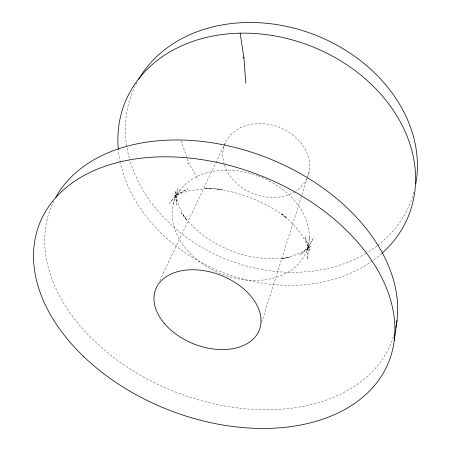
<?xml version="1.0" encoding="UTF-8"?>
<svg xmlns="http://www.w3.org/2000/svg" width="451" height="451" viewBox="0 0 451 451"><rect width="100%" height="100%" fill="white"/><g stroke="black" fill="none" stroke-linecap="round" stroke-linejoin="round"><path stroke-width="0.34" stroke-dasharray="2.25 1.69" d="M309.307 237.299L307.537 259.505C308.625 251.737 307.537 243.811 304.944 236.437L310.079 251.213C304.425 235.986 293.567 223.217 280.883 213.306L286.859 218.07C266.146 202.29 241.24 192.177 215.415 188.918L222.405 189.448L204.692 188.073L213.605 188.749C200.238 188.332 186.663 190.328 174.436 195.914L187.999 188.744C180.874 192.154 174.407 196.997 169.582 203.288L180.084 190.085M173.387 204.015L177.812 188.569L176.826 193.829L176.504 199.212L176.837 204.669L174.971 190.739C176.341 201.445 180.755 211.57 186.923 220.37L181.415 213.024C205.611 246.325 249.414 264.004 289.965 257.25L281.272 258.801C291.904 256.856 302.226 252.763 310.824 246.128L300.129 254.916C305.772 250.423 310.412 244.69 313.383 238.1L306.02 252.543M261.574 322.589L307.103 178.534M307.317 177.863L309.008 172.502M159.75 280.59L215.691 163.161M215.995 162.523L223.854 146.023M224.158 145.385L225.669 142.212M187.531 163.493L188.918 163.471L198.372 179.69M180.975 140.661L187.103 158.256M187.328 158.91L188.918 163.471M413.86 192.363A149.574 120.642 21.5 0 1 377.549 245.553M376.997 245.975A149.574 120.642 21.5 0 1 366.584 253.039M365.981 253.394A149.574 120.642 21.5 0 1 129.662 159.4M129.29 158.047A149.574 120.642 21.5 0 1 126.787 146.44M126.675 145.758A149.574 120.642 21.5 0 1 136.828 82.629M306.815 178.81A44.536 35.657 21.5 0 1 295.597 191.213M295.005 191.585A44.536 35.657 21.5 0 1 224.44 165.021M224.243 164.389A44.536 35.657 21.5 0 1 224.186 145.927M224.401 145.29A44.536 35.657 21.5 0 1 278.335 126.928A44.536 35.657 21.5 0 1 307.87 176.352M258.22 175.907A70.768 52.355 21.5 0 1 289.576 271.22A70.768 52.355 21.5 0 1 174.678 228.933A70.768 52.355 21.5 0 1 257.589 175.676M394.524 333.069A183.1 125.761 21.5 0 1 176.612 392.455A183.1 125.761 21.5 0 1 53.737 201.208M381.636 253.58A152.675 121.443 21.5 0 1 372.853 260.577M372.284 260.988A152.675 121.443 21.5 0 1 223.031 272.545A152.675 121.443 21.5 0 1 120.468 163.082M120.327 162.433A152.675 121.443 21.5 0 1 118.416 150.217"/><path stroke-width="0.68" d="M394.242 340.404L396.998 320.464M242.762 57.88L243.929 57.813L245.789 83.243M240.141 33.188L243.929 57.813M138.795 79.094A149.574 120.642 21.5 0 1 313.214 34.242A149.574 120.642 21.5 0 1 415.811 183.788M55.698 197.459A183.1 125.761 21.5 0 1 262.741 156.102A183.1 125.761 21.5 0 1 396.406 324.517M396.17 325.859A183.1 125.761 21.5 0 1 395.916 327.189M118.348 149.523A152.675 121.443 21.5 0 1 311.066 46.171A152.675 121.443 21.5 0 1 382.155 253.118M83.204 356.138A187.791 125.857 21.5 0 0 387.505 364.842A187.791 125.857 21.5 0 0 171.904 156.892A187.791 125.857 21.5 0 0 83.204 356.138M164.762 323.931A55.682 36.881 21.5 0 0 256.794 334.828A55.682 36.881 21.5 0 0 200.915 270.245A55.682 36.881 21.5 0 0 164.762 323.931"/></g></svg>
